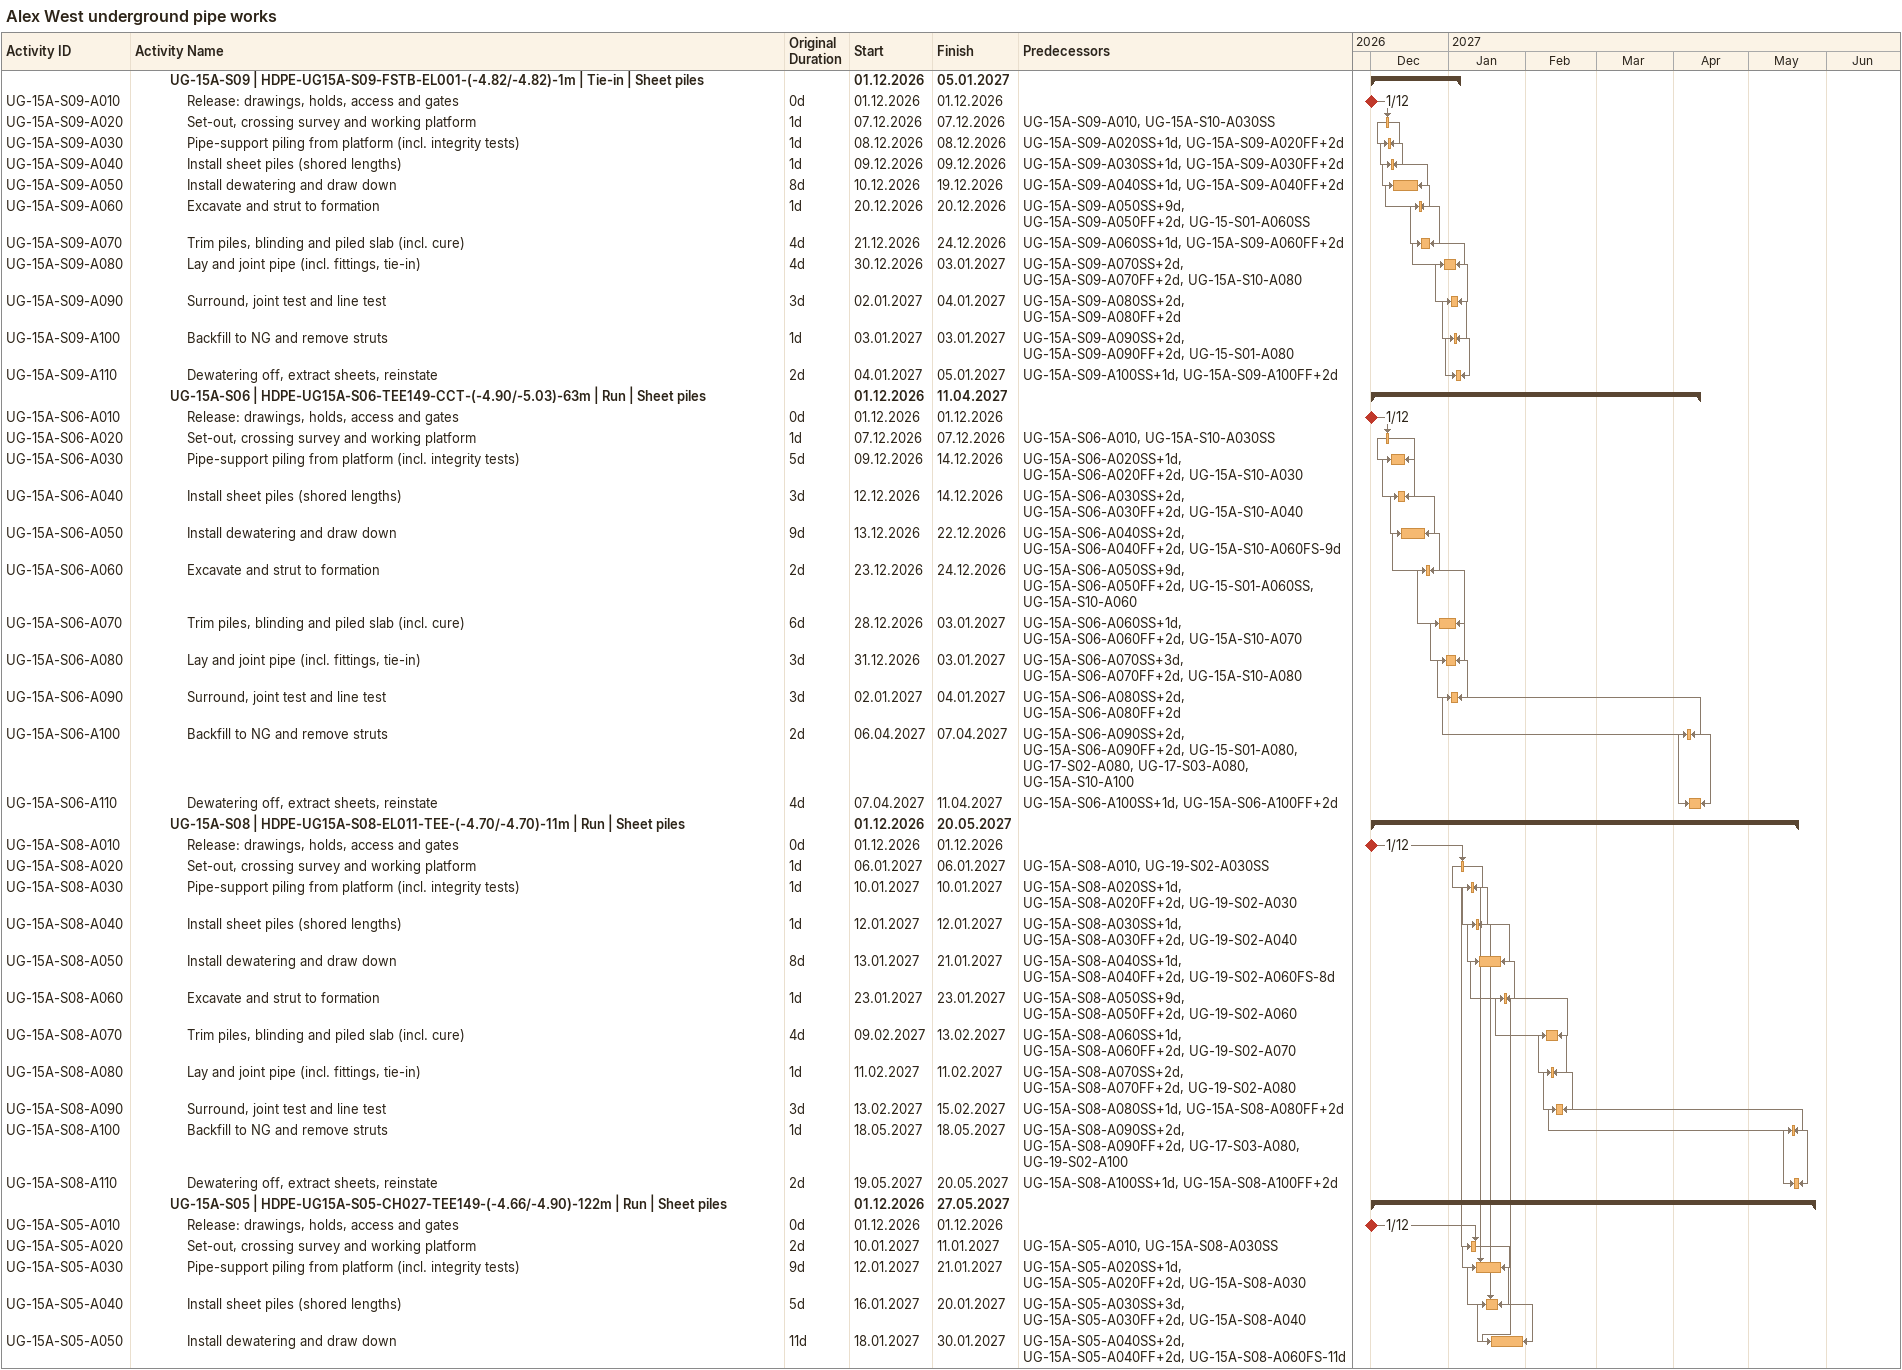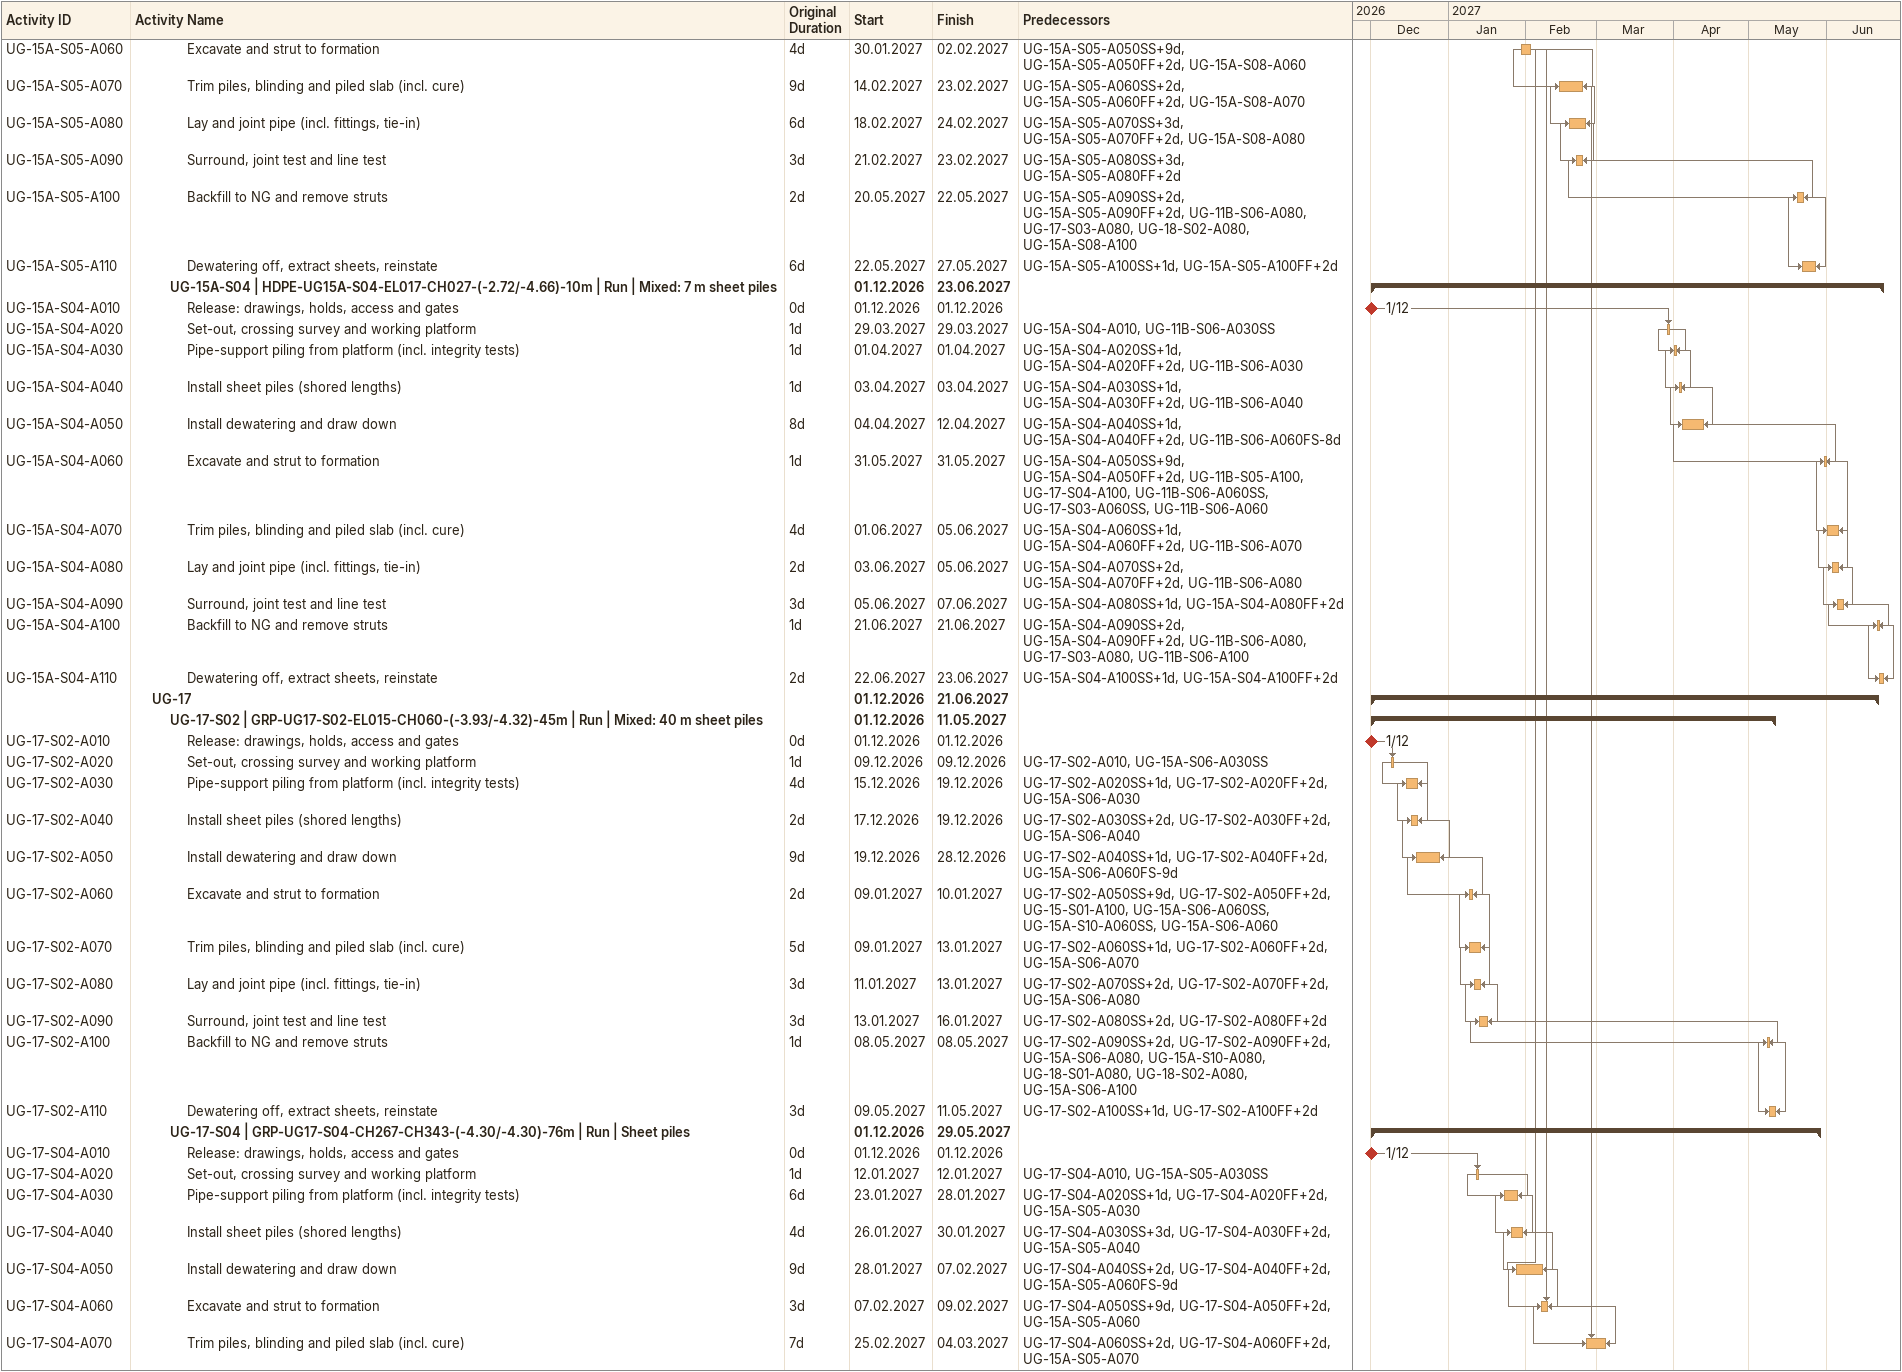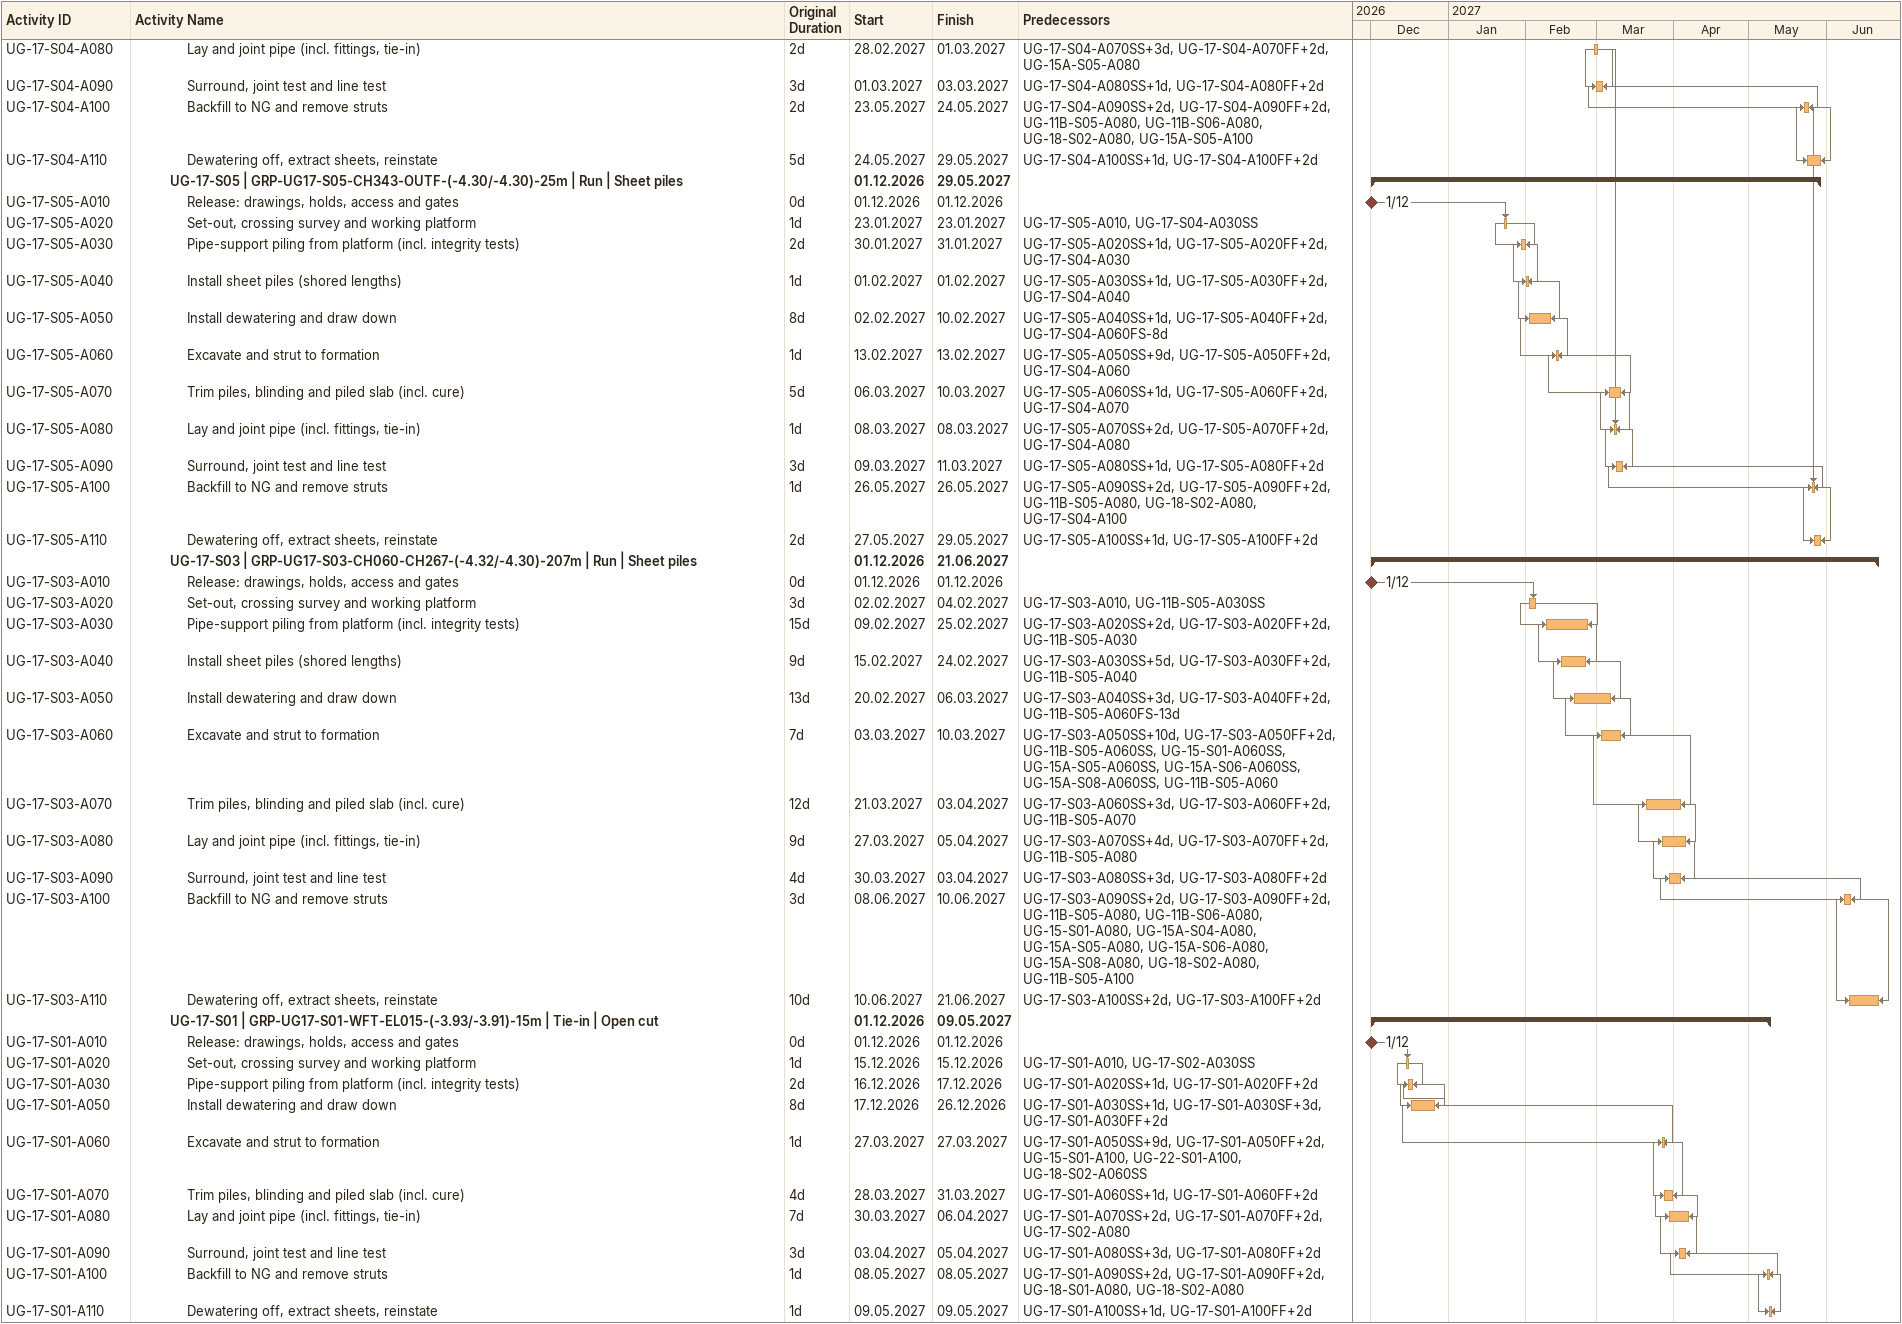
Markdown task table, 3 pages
Alex West underground pipe works

| ID | Level | Task | Original duration | Start | Finish | Predecessors |
|---|---|---|---|---|---|---|
|  | 3 | **UG-15A-S09 \| HDPE-UG15A-S09-FSTB-EL001-(-4.82/-4.82)-1m \| Tie-in \| Sheet piles** |  | 2026-12-01 | 2027-01-05 |  |
| UG-15A-S09-A010 | 4 | Release: drawings, holds, access and gates | 0d | 2026-12-01 | 2026-12-01 |  |
| UG-15A-S09-A020 | 4 | Set-out, crossing survey and working platform | 1d | 2026-12-07 | 2026-12-07 | UG-15A-S09-A010, UG-15A-S10-A030SS |
| UG-15A-S09-A030 | 4 | Pipe-support piling from platform (incl. integrity tests) | 1d | 2026-12-08 | 2026-12-08 | UG-15A-S09-A020SS+1d, UG-15A-S09-A020FF+2d |
| UG-15A-S09-A040 | 4 | Install sheet piles (shored lengths) | 1d | 2026-12-09 | 2026-12-09 | UG-15A-S09-A030SS+1d, UG-15A-S09-A030FF+2d |
| UG-15A-S09-A050 | 4 | Install dewatering and draw down | 8d | 2026-12-10 | 2026-12-19 | UG-15A-S09-A040SS+1d, UG-15A-S09-A040FF+2d |
| UG-15A-S09-A060 | 4 | Excavate and strut to formation | 1d | 2026-12-20 | 2026-12-20 | UG-15A-S09-A050SS+9d, UG-15A-S09-A050FF+2d, UG-15-S01-A060SS |
| UG-15A-S09-A070 | 4 | Trim piles, blinding and piled slab (incl. cure) | 4d | 2026-12-21 | 2026-12-24 | UG-15A-S09-A060SS+1d, UG-15A-S09-A060FF+2d |
| UG-15A-S09-A080 | 4 | Lay and joint pipe (incl. fittings, tie-in) | 4d | 2026-12-30 | 2027-01-03 | UG-15A-S09-A070SS+2d, UG-15A-S09-A070FF+2d, UG-15A-S10-A080 |
| UG-15A-S09-A090 | 4 | Surround, joint test and line test | 3d | 2027-01-02 | 2027-01-04 | UG-15A-S09-A080SS+2d, UG-15A-S09-A080FF+2d |
| UG-15A-S09-A100 | 4 | Backfill to NG and remove struts | 1d | 2027-01-03 | 2027-01-03 | UG-15A-S09-A090SS+2d, UG-15A-S09-A090FF+2d, UG-15-S01-A080 |
| UG-15A-S09-A110 | 4 | Dewatering off, extract sheets, reinstate | 2d | 2027-01-04 | 2027-01-05 | UG-15A-S09-A100SS+1d, UG-15A-S09-A100FF+2d |
|  | 3 | **UG-15A-S06 \| HDPE-UG15A-S06-TEE149-CCT-(-4.90/-5.03)-63m \| Run \| Sheet piles** |  | 2026-12-01 | 2027-04-11 |  |
| UG-15A-S06-A010 | 4 | Release: drawings, holds, access and gates | 0d | 2026-12-01 | 2026-12-01 |  |
| UG-15A-S06-A020 | 4 | Set-out, crossing survey and working platform | 1d | 2026-12-07 | 2026-12-07 | UG-15A-S06-A010, UG-15A-S10-A030SS |
| UG-15A-S06-A030 | 4 | Pipe-support piling from platform (incl. integrity tests) | 5d | 2026-12-09 | 2026-12-14 | UG-15A-S06-A020SS+1d, UG-15A-S06-A020FF+2d, UG-15A-S10-A030 |
| UG-15A-S06-A040 | 4 | Install sheet piles (shored lengths) | 3d | 2026-12-12 | 2026-12-14 | UG-15A-S06-A030SS+2d, UG-15A-S06-A030FF+2d, UG-15A-S10-A040 |
| UG-15A-S06-A050 | 4 | Install dewatering and draw down | 9d | 2026-12-13 | 2026-12-22 | UG-15A-S06-A040SS+2d, UG-15A-S06-A040FF+2d, UG-15A-S10-A060FS-9d |
| UG-15A-S06-A060 | 4 | Excavate and strut to formation | 2d | 2026-12-23 | 2026-12-24 | UG-15A-S06-A050SS+9d, UG-15A-S06-A050FF+2d, UG-15-S01-A060SS, UG-15A-S10-A060 |
| UG-15A-S06-A070 | 4 | Trim piles, blinding and piled slab (incl. cure) | 6d | 2026-12-28 | 2027-01-03 | UG-15A-S06-A060SS+1d, UG-15A-S06-A060FF+2d, UG-15A-S10-A070 |
| UG-15A-S06-A080 | 4 | Lay and joint pipe (incl. fittings, tie-in) | 3d | 2026-12-31 | 2027-01-03 | UG-15A-S06-A070SS+3d, UG-15A-S06-A070FF+2d, UG-15A-S10-A080 |
| UG-15A-S06-A090 | 4 | Surround, joint test and line test | 3d | 2027-01-02 | 2027-01-04 | UG-15A-S06-A080SS+2d, UG-15A-S06-A080FF+2d |
| UG-15A-S06-A100 | 4 | Backfill to NG and remove struts | 2d | 2027-04-06 | 2027-04-07 | UG-15A-S06-A090SS+2d, UG-15A-S06-A090FF+2d, UG-15-S01-A080, UG-17-S02-A080, UG-17-S03-A080, UG-15A-S10-A100 |
| UG-15A-S06-A110 | 4 | Dewatering off, extract sheets, reinstate | 4d | 2027-04-07 | 2027-04-11 | UG-15A-S06-A100SS+1d, UG-15A-S06-A100FF+2d |
|  | 3 | **UG-15A-S08 \| HDPE-UG15A-S08-EL011-TEE-(-4.70/-4.70)-11m \| Run \| Sheet piles** |  | 2026-12-01 | 2027-05-20 |  |
| UG-15A-S08-A010 | 4 | Release: drawings, holds, access and gates | 0d | 2026-12-01 | 2026-12-01 |  |
| UG-15A-S08-A020 | 4 | Set-out, crossing survey and working platform | 1d | 2027-01-06 | 2027-01-06 | UG-15A-S08-A010, UG-19-S02-A030SS |
| UG-15A-S08-A030 | 4 | Pipe-support piling from platform (incl. integrity tests) | 1d | 2027-01-10 | 2027-01-10 | UG-15A-S08-A020SS+1d, UG-15A-S08-A020FF+2d, UG-19-S02-A030 |
| UG-15A-S08-A040 | 4 | Install sheet piles (shored lengths) | 1d | 2027-01-12 | 2027-01-12 | UG-15A-S08-A030SS+1d, UG-15A-S08-A030FF+2d, UG-19-S02-A040 |
| UG-15A-S08-A050 | 4 | Install dewatering and draw down | 8d | 2027-01-13 | 2027-01-21 | UG-15A-S08-A040SS+1d, UG-15A-S08-A040FF+2d, UG-19-S02-A060FS-8d |
| UG-15A-S08-A060 | 4 | Excavate and strut to formation | 1d | 2027-01-23 | 2027-01-23 | UG-15A-S08-A050SS+9d, UG-15A-S08-A050FF+2d, UG-19-S02-A060 |
| UG-15A-S08-A070 | 4 | Trim piles, blinding and piled slab (incl. cure) | 4d | 2027-02-09 | 2027-02-13 | UG-15A-S08-A060SS+1d, UG-15A-S08-A060FF+2d, UG-19-S02-A070 |
| UG-15A-S08-A080 | 4 | Lay and joint pipe (incl. fittings, tie-in) | 1d | 2027-02-11 | 2027-02-11 | UG-15A-S08-A070SS+2d, UG-15A-S08-A070FF+2d, UG-19-S02-A080 |
| UG-15A-S08-A090 | 4 | Surround, joint test and line test | 3d | 2027-02-13 | 2027-02-15 | UG-15A-S08-A080SS+1d, UG-15A-S08-A080FF+2d |
| UG-15A-S08-A100 | 4 | Backfill to NG and remove struts | 1d | 2027-05-18 | 2027-05-18 | UG-15A-S08-A090SS+2d, UG-15A-S08-A090FF+2d, UG-17-S03-A080, UG-19-S02-A100 |
| UG-15A-S08-A110 | 4 | Dewatering off, extract sheets, reinstate | 2d | 2027-05-19 | 2027-05-20 | UG-15A-S08-A100SS+1d, UG-15A-S08-A100FF+2d |
|  | 3 | **UG-15A-S05 \| HDPE-UG15A-S05-CH027-TEE149-(-4.66/-4.90)-122m \| Run \| Sheet piles** |  | 2026-12-01 | 2027-05-27 |  |
| UG-15A-S05-A010 | 4 | Release: drawings, holds, access and gates | 0d | 2026-12-01 | 2026-12-01 |  |
| UG-15A-S05-A020 | 4 | Set-out, crossing survey and working platform | 2d | 2027-01-10 | 2027-01-11 | UG-15A-S05-A010, UG-15A-S08-A030SS |
| UG-15A-S05-A030 | 4 | Pipe-support piling from platform (incl. integrity tests) | 9d | 2027-01-12 | 2027-01-21 | UG-15A-S05-A020SS+1d, UG-15A-S05-A020FF+2d, UG-15A-S08-A030 |
| UG-15A-S05-A040 | 4 | Install sheet piles (shored lengths) | 5d | 2027-01-16 | 2027-01-20 | UG-15A-S05-A030SS+3d, UG-15A-S05-A030FF+2d, UG-15A-S08-A040 |
| UG-15A-S05-A050 | 4 | Install dewatering and draw down | 11d | 2027-01-18 | 2027-01-30 | UG-15A-S05-A040SS+2d, UG-15A-S05-A040FF+2d, UG-15A-S08-A060FS-11d |
| UG-15A-S05-A060 | 4 | Excavate and strut to formation | 4d | 2027-01-30 | 2027-02-02 | UG-15A-S05-A050SS+9d, UG-15A-S05-A050FF+2d, UG-15A-S08-A060 |
| UG-15A-S05-A070 | 4 | Trim piles, blinding and piled slab (incl. cure) | 9d | 2027-02-14 | 2027-02-23 | UG-15A-S05-A060SS+2d, UG-15A-S05-A060FF+2d, UG-15A-S08-A070 |
| UG-15A-S05-A080 | 4 | Lay and joint pipe (incl. fittings, tie-in) | 6d | 2027-02-18 | 2027-02-24 | UG-15A-S05-A070SS+3d, UG-15A-S05-A070FF+2d, UG-15A-S08-A080 |
| UG-15A-S05-A090 | 4 | Surround, joint test and line test | 3d | 2027-02-21 | 2027-02-23 | UG-15A-S05-A080SS+3d, UG-15A-S05-A080FF+2d |
| UG-15A-S05-A100 | 4 | Backfill to NG and remove struts | 2d | 2027-05-20 | 2027-05-22 | UG-15A-S05-A090SS+2d, UG-15A-S05-A090FF+2d, UG-11B-S06-A080, UG-17-S03-A080, UG-18-S02-A080, UG-15A-S08-A100 |
| UG-15A-S05-A110 | 4 | Dewatering off, extract sheets, reinstate | 6d | 2027-05-22 | 2027-05-27 | UG-15A-S05-A100SS+1d, UG-15A-S05-A100FF+2d |
|  | 3 | **UG-15A-S04 \| HDPE-UG15A-S04-EL017-CH027-(-2.72/-4.66)-10m \| Run \| Mixed: 7 m sheet piles** |  | 2026-12-01 | 2027-06-23 |  |
| UG-15A-S04-A010 | 4 | Release: drawings, holds, access and gates | 0d | 2026-12-01 | 2026-12-01 |  |
| UG-15A-S04-A020 | 4 | Set-out, crossing survey and working platform | 1d | 2027-03-29 | 2027-03-29 | UG-15A-S04-A010, UG-11B-S06-A030SS |
| UG-15A-S04-A030 | 4 | Pipe-support piling from platform (incl. integrity tests) | 1d | 2027-04-01 | 2027-04-01 | UG-15A-S04-A020SS+1d, UG-15A-S04-A020FF+2d, UG-11B-S06-A030 |
| UG-15A-S04-A040 | 4 | Install sheet piles (shored lengths) | 1d | 2027-04-03 | 2027-04-03 | UG-15A-S04-A030SS+1d, UG-15A-S04-A030FF+2d, UG-11B-S06-A040 |
| UG-15A-S04-A050 | 4 | Install dewatering and draw down | 8d | 2027-04-04 | 2027-04-12 | UG-15A-S04-A040SS+1d, UG-15A-S04-A040FF+2d, UG-11B-S06-A060FS-8d |
| UG-15A-S04-A060 | 4 | Excavate and strut to formation | 1d | 2027-05-31 | 2027-05-31 | UG-15A-S04-A050SS+9d, UG-15A-S04-A050FF+2d, UG-11B-S05-A100, UG-17-S04-A100, UG-11B-S06-A060SS, UG-17-S03-A060SS, UG-11B-S06-A060 |
| UG-15A-S04-A070 | 4 | Trim piles, blinding and piled slab (incl. cure) | 4d | 2027-06-01 | 2027-06-05 | UG-15A-S04-A060SS+1d, UG-15A-S04-A060FF+2d, UG-11B-S06-A070 |
| UG-15A-S04-A080 | 4 | Lay and joint pipe (incl. fittings, tie-in) | 2d | 2027-06-03 | 2027-06-05 | UG-15A-S04-A070SS+2d, UG-15A-S04-A070FF+2d, UG-11B-S06-A080 |
| UG-15A-S04-A090 | 4 | Surround, joint test and line test | 3d | 2027-06-05 | 2027-06-07 | UG-15A-S04-A080SS+1d, UG-15A-S04-A080FF+2d |
| UG-15A-S04-A100 | 4 | Backfill to NG and remove struts | 1d | 2027-06-21 | 2027-06-21 | UG-15A-S04-A090SS+2d, UG-15A-S04-A090FF+2d, UG-11B-S06-A080, UG-17-S03-A080, UG-11B-S06-A100 |
| UG-15A-S04-A110 | 4 | Dewatering off, extract sheets, reinstate | 2d | 2027-06-22 | 2027-06-23 | UG-15A-S04-A100SS+1d, UG-15A-S04-A100FF+2d |
|  | 2 | **UG-17** |  | 2026-12-01 | 2027-06-21 |  |
|  | 3 | **UG-17-S02 \| GRP-UG17-S02-EL015-CH060-(-3.93/-4.32)-45m \| Run \| Mixed: 40 m sheet piles** |  | 2026-12-01 | 2027-05-11 |  |
| UG-17-S02-A010 | 4 | Release: drawings, holds, access and gates | 0d | 2026-12-01 | 2026-12-01 |  |
| UG-17-S02-A020 | 4 | Set-out, crossing survey and working platform | 1d | 2026-12-09 | 2026-12-09 | UG-17-S02-A010, UG-15A-S06-A030SS |
| UG-17-S02-A030 | 4 | Pipe-support piling from platform (incl. integrity tests) | 4d | 2026-12-15 | 2026-12-19 | UG-17-S02-A020SS+1d, UG-17-S02-A020FF+2d, UG-15A-S06-A030 |
| UG-17-S02-A040 | 4 | Install sheet piles (shored lengths) | 2d | 2026-12-17 | 2026-12-19 | UG-17-S02-A030SS+2d, UG-17-S02-A030FF+2d, UG-15A-S06-A040 |
| UG-17-S02-A050 | 4 | Install dewatering and draw down | 9d | 2026-12-19 | 2026-12-28 | UG-17-S02-A040SS+1d, UG-17-S02-A040FF+2d, UG-15A-S06-A060FS-9d |
| UG-17-S02-A060 | 4 | Excavate and strut to formation | 2d | 2027-01-09 | 2027-01-10 | UG-17-S02-A050SS+9d, UG-17-S02-A050FF+2d, UG-15-S01-A100, UG-15A-S06-A060SS, UG-15A-S10-A060SS, UG-15A-S06-A060 |
| UG-17-S02-A070 | 4 | Trim piles, blinding and piled slab (incl. cure) | 5d | 2027-01-09 | 2027-01-13 | UG-17-S02-A060SS+1d, UG-17-S02-A060FF+2d, UG-15A-S06-A070 |
| UG-17-S02-A080 | 4 | Lay and joint pipe (incl. fittings, tie-in) | 3d | 2027-01-11 | 2027-01-13 | UG-17-S02-A070SS+2d, UG-17-S02-A070FF+2d, UG-15A-S06-A080 |
| UG-17-S02-A090 | 4 | Surround, joint test and line test | 3d | 2027-01-13 | 2027-01-16 | UG-17-S02-A080SS+2d, UG-17-S02-A080FF+2d |
| UG-17-S02-A100 | 4 | Backfill to NG and remove struts | 1d | 2027-05-08 | 2027-05-08 | UG-17-S02-A090SS+2d, UG-17-S02-A090FF+2d, UG-15A-S06-A080, UG-15A-S10-A080, UG-18-S01-A080, UG-18-S02-A080, UG-15A-S06-A100 |
| UG-17-S02-A110 | 4 | Dewatering off, extract sheets, reinstate | 3d | 2027-05-09 | 2027-05-11 | UG-17-S02-A100SS+1d, UG-17-S02-A100FF+2d |
|  | 3 | **UG-17-S04 \| GRP-UG17-S04-CH267-CH343-(-4.30/-4.30)-76m \| Run \| Sheet piles** |  | 2026-12-01 | 2027-05-29 |  |
| UG-17-S04-A010 | 4 | Release: drawings, holds, access and gates | 0d | 2026-12-01 | 2026-12-01 |  |
| UG-17-S04-A020 | 4 | Set-out, crossing survey and working platform | 1d | 2027-01-12 | 2027-01-12 | UG-17-S04-A010, UG-15A-S05-A030SS |
| UG-17-S04-A030 | 4 | Pipe-support piling from platform (incl. integrity tests) | 6d | 2027-01-23 | 2027-01-28 | UG-17-S04-A020SS+1d, UG-17-S04-A020FF+2d, UG-15A-S05-A030 |
| UG-17-S04-A040 | 4 | Install sheet piles (shored lengths) | 4d | 2027-01-26 | 2027-01-30 | UG-17-S04-A030SS+3d, UG-17-S04-A030FF+2d, UG-15A-S05-A040 |
| UG-17-S04-A050 | 4 | Install dewatering and draw down | 9d | 2027-01-28 | 2027-02-07 | UG-17-S04-A040SS+2d, UG-17-S04-A040FF+2d, UG-15A-S05-A060FS-9d |
| UG-17-S04-A060 | 4 | Excavate and strut to formation | 3d | 2027-02-07 | 2027-02-09 | UG-17-S04-A050SS+9d, UG-17-S04-A050FF+2d, UG-15A-S05-A060 |
| UG-17-S04-A070 | 4 | Trim piles, blinding and piled slab (incl. cure) | 7d | 2027-02-25 | 2027-03-04 | UG-17-S04-A060SS+2d, UG-17-S04-A060FF+2d, UG-15A-S05-A070 |
| UG-17-S04-A080 | 4 | Lay and joint pipe (incl. fittings, tie-in) | 2d | 2027-02-28 | 2027-03-01 | UG-17-S04-A070SS+3d, UG-17-S04-A070FF+2d, UG-15A-S05-A080 |
| UG-17-S04-A090 | 4 | Surround, joint test and line test | 3d | 2027-03-01 | 2027-03-03 | UG-17-S04-A080SS+1d, UG-17-S04-A080FF+2d |
| UG-17-S04-A100 | 4 | Backfill to NG and remove struts | 2d | 2027-05-23 | 2027-05-24 | UG-17-S04-A090SS+2d, UG-17-S04-A090FF+2d, UG-11B-S05-A080, UG-11B-S06-A080, UG-18-S02-A080, UG-15A-S05-A100 |
| UG-17-S04-A110 | 4 | Dewatering off, extract sheets, reinstate | 5d | 2027-05-24 | 2027-05-29 | UG-17-S04-A100SS+1d, UG-17-S04-A100FF+2d |
|  | 3 | **UG-17-S05 \| GRP-UG17-S05-CH343-OUTF-(-4.30/-4.30)-25m \| Run \| Sheet piles** |  | 2026-12-01 | 2027-05-29 |  |
| UG-17-S05-A010 | 4 | Release: drawings, holds, access and gates | 0d | 2026-12-01 | 2026-12-01 |  |
| UG-17-S05-A020 | 4 | Set-out, crossing survey and working platform | 1d | 2027-01-23 | 2027-01-23 | UG-17-S05-A010, UG-17-S04-A030SS |
| UG-17-S05-A030 | 4 | Pipe-support piling from platform (incl. integrity tests) | 2d | 2027-01-30 | 2027-01-31 | UG-17-S05-A020SS+1d, UG-17-S05-A020FF+2d, UG-17-S04-A030 |
| UG-17-S05-A040 | 4 | Install sheet piles (shored lengths) | 1d | 2027-02-01 | 2027-02-01 | UG-17-S05-A030SS+1d, UG-17-S05-A030FF+2d, UG-17-S04-A040 |
| UG-17-S05-A050 | 4 | Install dewatering and draw down | 8d | 2027-02-02 | 2027-02-10 | UG-17-S05-A040SS+1d, UG-17-S05-A040FF+2d, UG-17-S04-A060FS-8d |
| UG-17-S05-A060 | 4 | Excavate and strut to formation | 1d | 2027-02-13 | 2027-02-13 | UG-17-S05-A050SS+9d, UG-17-S05-A050FF+2d, UG-17-S04-A060 |
| UG-17-S05-A070 | 4 | Trim piles, blinding and piled slab (incl. cure) | 5d | 2027-03-06 | 2027-03-10 | UG-17-S05-A060SS+1d, UG-17-S05-A060FF+2d, UG-17-S04-A070 |
| UG-17-S05-A080 | 4 | Lay and joint pipe (incl. fittings, tie-in) | 1d | 2027-03-08 | 2027-03-08 | UG-17-S05-A070SS+2d, UG-17-S05-A070FF+2d, UG-17-S04-A080 |
| UG-17-S05-A090 | 4 | Surround, joint test and line test | 3d | 2027-03-09 | 2027-03-11 | UG-17-S05-A080SS+1d, UG-17-S05-A080FF+2d |
| UG-17-S05-A100 | 4 | Backfill to NG and remove struts | 1d | 2027-05-26 | 2027-05-26 | UG-17-S05-A090SS+2d, UG-17-S05-A090FF+2d, UG-11B-S05-A080, UG-18-S02-A080, UG-17-S04-A100 |
| UG-17-S05-A110 | 4 | Dewatering off, extract sheets, reinstate | 2d | 2027-05-27 | 2027-05-29 | UG-17-S05-A100SS+1d, UG-17-S05-A100FF+2d |
|  | 3 | **UG-17-S03 \| GRP-UG17-S03-CH060-CH267-(-4.32/-4.30)-207m \| Run \| Sheet piles** |  | 2026-12-01 | 2027-06-21 |  |
| UG-17-S03-A010 | 4 | Release: drawings, holds, access and gates | 0d | 2026-12-01 | 2026-12-01 |  |
| UG-17-S03-A020 | 4 | Set-out, crossing survey and working platform | 3d | 2027-02-02 | 2027-02-04 | UG-17-S03-A010, UG-11B-S05-A030SS |
| UG-17-S03-A030 | 4 | Pipe-support piling from platform (incl. integrity tests) | 15d | 2027-02-09 | 2027-02-25 | UG-17-S03-A020SS+2d, UG-17-S03-A020FF+2d, UG-11B-S05-A030 |
| UG-17-S03-A040 | 4 | Install sheet piles (shored lengths) | 9d | 2027-02-15 | 2027-02-24 | UG-17-S03-A030SS+5d, UG-17-S03-A030FF+2d, UG-11B-S05-A040 |
| UG-17-S03-A050 | 4 | Install dewatering and draw down | 13d | 2027-02-20 | 2027-03-06 | UG-17-S03-A040SS+3d, UG-17-S03-A040FF+2d, UG-11B-S05-A060FS-13d |
| UG-17-S03-A060 | 4 | Excavate and strut to formation | 7d | 2027-03-03 | 2027-03-10 | UG-17-S03-A050SS+10d, UG-17-S03-A050FF+2d, UG-11B-S05-A060SS, UG-15-S01-A060SS, UG-15A-S05-A060SS, UG-15A-S06-A060SS, UG-15A-S08-A060SS, UG-11B-S05-A060 |
| UG-17-S03-A070 | 4 | Trim piles, blinding and piled slab (incl. cure) | 12d | 2027-03-21 | 2027-04-03 | UG-17-S03-A060SS+3d, UG-17-S03-A060FF+2d, UG-11B-S05-A070 |
| UG-17-S03-A080 | 4 | Lay and joint pipe (incl. fittings, tie-in) | 9d | 2027-03-27 | 2027-04-05 | UG-17-S03-A070SS+4d, UG-17-S03-A070FF+2d, UG-11B-S05-A080 |
| UG-17-S03-A090 | 4 | Surround, joint test and line test | 4d | 2027-03-30 | 2027-04-03 | UG-17-S03-A080SS+3d, UG-17-S03-A080FF+2d |
| UG-17-S03-A100 | 4 | Backfill to NG and remove struts | 3d | 2027-06-08 | 2027-06-10 | UG-17-S03-A090SS+2d, UG-17-S03-A090FF+2d, UG-11B-S05-A080, UG-11B-S06-A080, UG-15-S01-A080, UG-15A-S04-A080, UG-15A-S05-A080, UG-15A-S06-A080, UG-15A-S08-A080, UG-18-S02-A080, UG-11B-S05-A100 |
| UG-17-S03-A110 | 4 | Dewatering off, extract sheets, reinstate | 10d | 2027-06-10 | 2027-06-21 | UG-17-S03-A100SS+2d, UG-17-S03-A100FF+2d |
|  | 3 | **UG-17-S01 \| GRP-UG17-S01-WFT-EL015-(-3.93/-3.91)-15m \| Tie-in \| Open cut** |  | 2026-12-01 | 2027-05-09 |  |
| UG-17-S01-A010 | 4 | Release: drawings, holds, access and gates | 0d | 2026-12-01 | 2026-12-01 |  |
| UG-17-S01-A020 | 4 | Set-out, crossing survey and working platform | 1d | 2026-12-15 | 2026-12-15 | UG-17-S01-A010, UG-17-S02-A030SS |
| UG-17-S01-A030 | 4 | Pipe-support piling from platform (incl. integrity tests) | 2d | 2026-12-16 | 2026-12-17 | UG-17-S01-A020SS+1d, UG-17-S01-A020FF+2d |
| UG-17-S01-A050 | 4 | Install dewatering and draw down | 8d | 2026-12-17 | 2026-12-26 | UG-17-S01-A030SS+1d, UG-17-S01-A030SF+3d, UG-17-S01-A030FF+2d |
| UG-17-S01-A060 | 4 | Excavate and strut to formation | 1d | 2027-03-27 | 2027-03-27 | UG-17-S01-A050SS+9d, UG-17-S01-A050FF+2d, UG-15-S01-A100, UG-22-S01-A100, UG-18-S02-A060SS |
| UG-17-S01-A070 | 4 | Trim piles, blinding and piled slab (incl. cure) | 4d | 2027-03-28 | 2027-03-31 | UG-17-S01-A060SS+1d, UG-17-S01-A060FF+2d |
| UG-17-S01-A080 | 4 | Lay and joint pipe (incl. fittings, tie-in) | 7d | 2027-03-30 | 2027-04-06 | UG-17-S01-A070SS+2d, UG-17-S01-A070FF+2d, UG-17-S02-A080 |
| UG-17-S01-A090 | 4 | Surround, joint test and line test | 3d | 2027-04-03 | 2027-04-05 | UG-17-S01-A080SS+3d, UG-17-S01-A080FF+2d |
| UG-17-S01-A100 | 4 | Backfill to NG and remove struts | 1d | 2027-05-08 | 2027-05-08 | UG-17-S01-A090SS+2d, UG-17-S01-A090FF+2d, UG-18-S01-A080, UG-18-S02-A080 |
| UG-17-S01-A110 | 4 | Dewatering off, extract sheets, reinstate | 1d | 2027-05-09 | 2027-05-09 | UG-17-S01-A100SS+1d, UG-17-S01-A100FF+2d |
